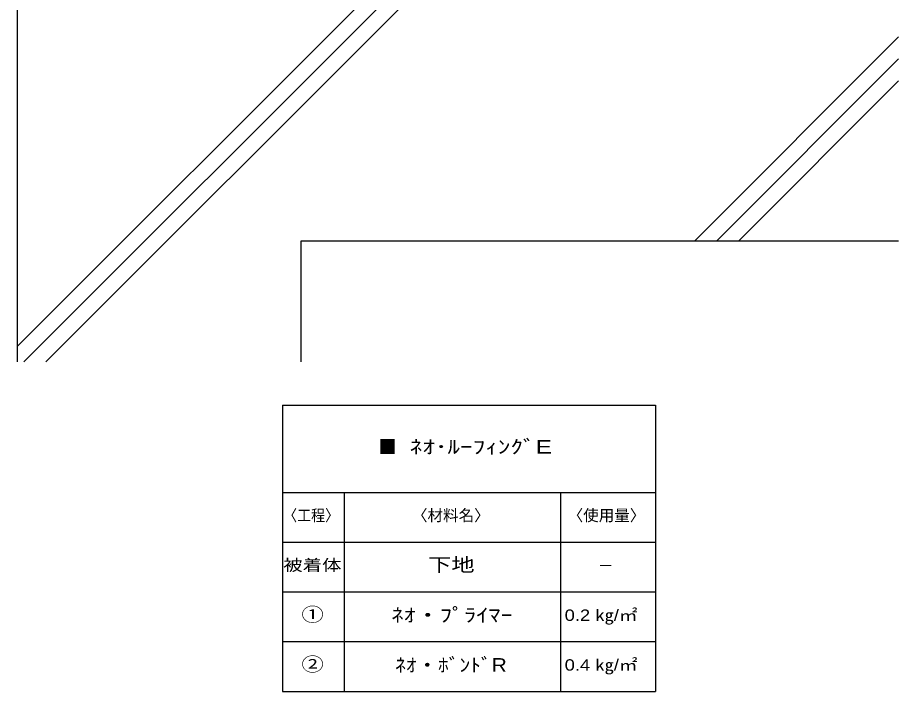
# Model space of a CAD drawing. Units: millimetres, scale not verified. Extents: x -86 to 83, y -111 to 105.
# Drawn here: x -80.4 to 61.3, y -111.2 to -2.9 of the extents above; entities that cross this region are included whole.
import ezdxf
from ezdxf.enums import TextEntityAlignment as Align

# ---------------------------------------------------------------- set-up
doc = ezdxf.new("R2010")
doc.units = ezdxf.units.MM
doc.header["$LTSCALE"] = 0.1
doc.layers.add('0-6_実線', color=134, linetype='Continuous')
doc.layers.add('0-7_Z_O-文字', color=134, linetype='Continuous')
doc.styles.add('HGPｺﾞｼｯｸM', font='')
doc.styles.get('HGPｺﾞｼｯｸM').set_extended_font_data('HGPｺﾞｼｯｸM')

msp = doc.modelspace()

# ---------------------------------------------------------------- linework, layer by layer
at = {"layer": '0-6_実線'}
for p, q in [((-80.354, -58.265), (-80.354, 42.137)), ((-80.354, -55.7215), (-23.4464, 1.1861)), ((-79.3619, -58.265), (-19.9109, 1.1861)), ((-75.8264, -58.265), (-16.3753, 1.1861)), ((28.4775, -38.8139), (61.2811, -6.0103)), ((32.013, -38.8139), (61.2811, -9.5459)), ((35.5485, -38.8139), (61.2811, -13.0814)), ((61.2811, -38.8139), (-34.8117, -38.8139)), ((-34.8117, -38.8139), (-34.8117, -58.265))]:
    msp.add_line(p, q, dxfattribs=at)
at = {"layer": '0-7_Z_O-文字'}
for p, q in [((-37.7515, -65.1967), (22.2485, -65.1967)), ((-37.7515, -65.1967), (-37.7515, -111.2232)), ((22.2485, -65.1967), (22.2485, -111.2232)), ((-37.7515, -79.2232), (22.2485, -79.2232)), ((-37.7515, -87.2232), (22.2485, -87.2232)), ((-37.7515, -95.2232), (22.2485, -95.2232)), ((-37.7515, -103.2232), (22.2485, -103.2232)), ((-37.7515, -111.2232), (22.2485, -111.2232))]:
    msp.add_line(p, q, dxfattribs=at)
at = {"layer": '0-7_Z_O-文字', "color": 1}
for p, q in [((-27.8223, -79.2232), (-27.8223, -111.2232)), ((6.9217, -79.2232), (6.9217, -111.2232))]:
    msp.add_line(p, q, dxfattribs=at)

# ---------------------------------------------------------------- texts
at = {"layer": '0-7_Z_O-文字', "color": 3, "style": 'HGPｺﾞｼｯｸM', "width": 0.95}
msp.add_text('■', height=2.199, dxfattribs=at).set_placement((-22.3099, -73.6643), align=Align.BOTTOM_LEFT)
at = {"layer": '0-7_Z_O-文字', "style": 'HGPｺﾞｼｯｸM'}
for s, height, width, p in [(' ﾈｵ･ﾙｰﾌｨﾝｸﾞE', 2.199, 1.35, (-18.4114, -73.6643)), ('〈工程〉', 1.833, 0.9, (-37.6537, -84.3907)), ('被着体', 1.833, 1.25, (-37.641, -92.3907)), ('下地', 2.199, 1.25, (-14.364, -92.6166)), ('①', 2.199, 1.2, (-34.7209, -100.6242)), ('ﾈｵ・ﾌﾟﾗｲﾏｰ', 2.199, 1.3, (-20.2498, -100.7156)), ('0.2 ㎏/㎡', 1.833, 1.2, (7.6181, -100.4415)), ('②', 2.199, 1.2, (-34.7209, -108.6242)), ('ﾈｵ・ﾎﾞﾝﾄﾞR', 2.199, 1.15, (-19.6483, -108.7384)), ('0.4 ㎏/㎡', 1.833, 1.2, (7.6181, -108.4415))]:
    msp.add_text(s, height=height, dxfattribs=dict(at, width=width)).set_placement(p, align=Align.BOTTOM_LEFT)
for s, p in [('〈材料名〉', (-16.9414, -84.3907)), ('〈使用量〉', (8.094, -84.3907)), ('－', (12.9671, -92.4732))]:
    msp.add_text(s, height=1.833, dxfattribs=at).set_placement(p, align=Align.BOTTOM_LEFT)

doc.saveas('drawing.dxf')
